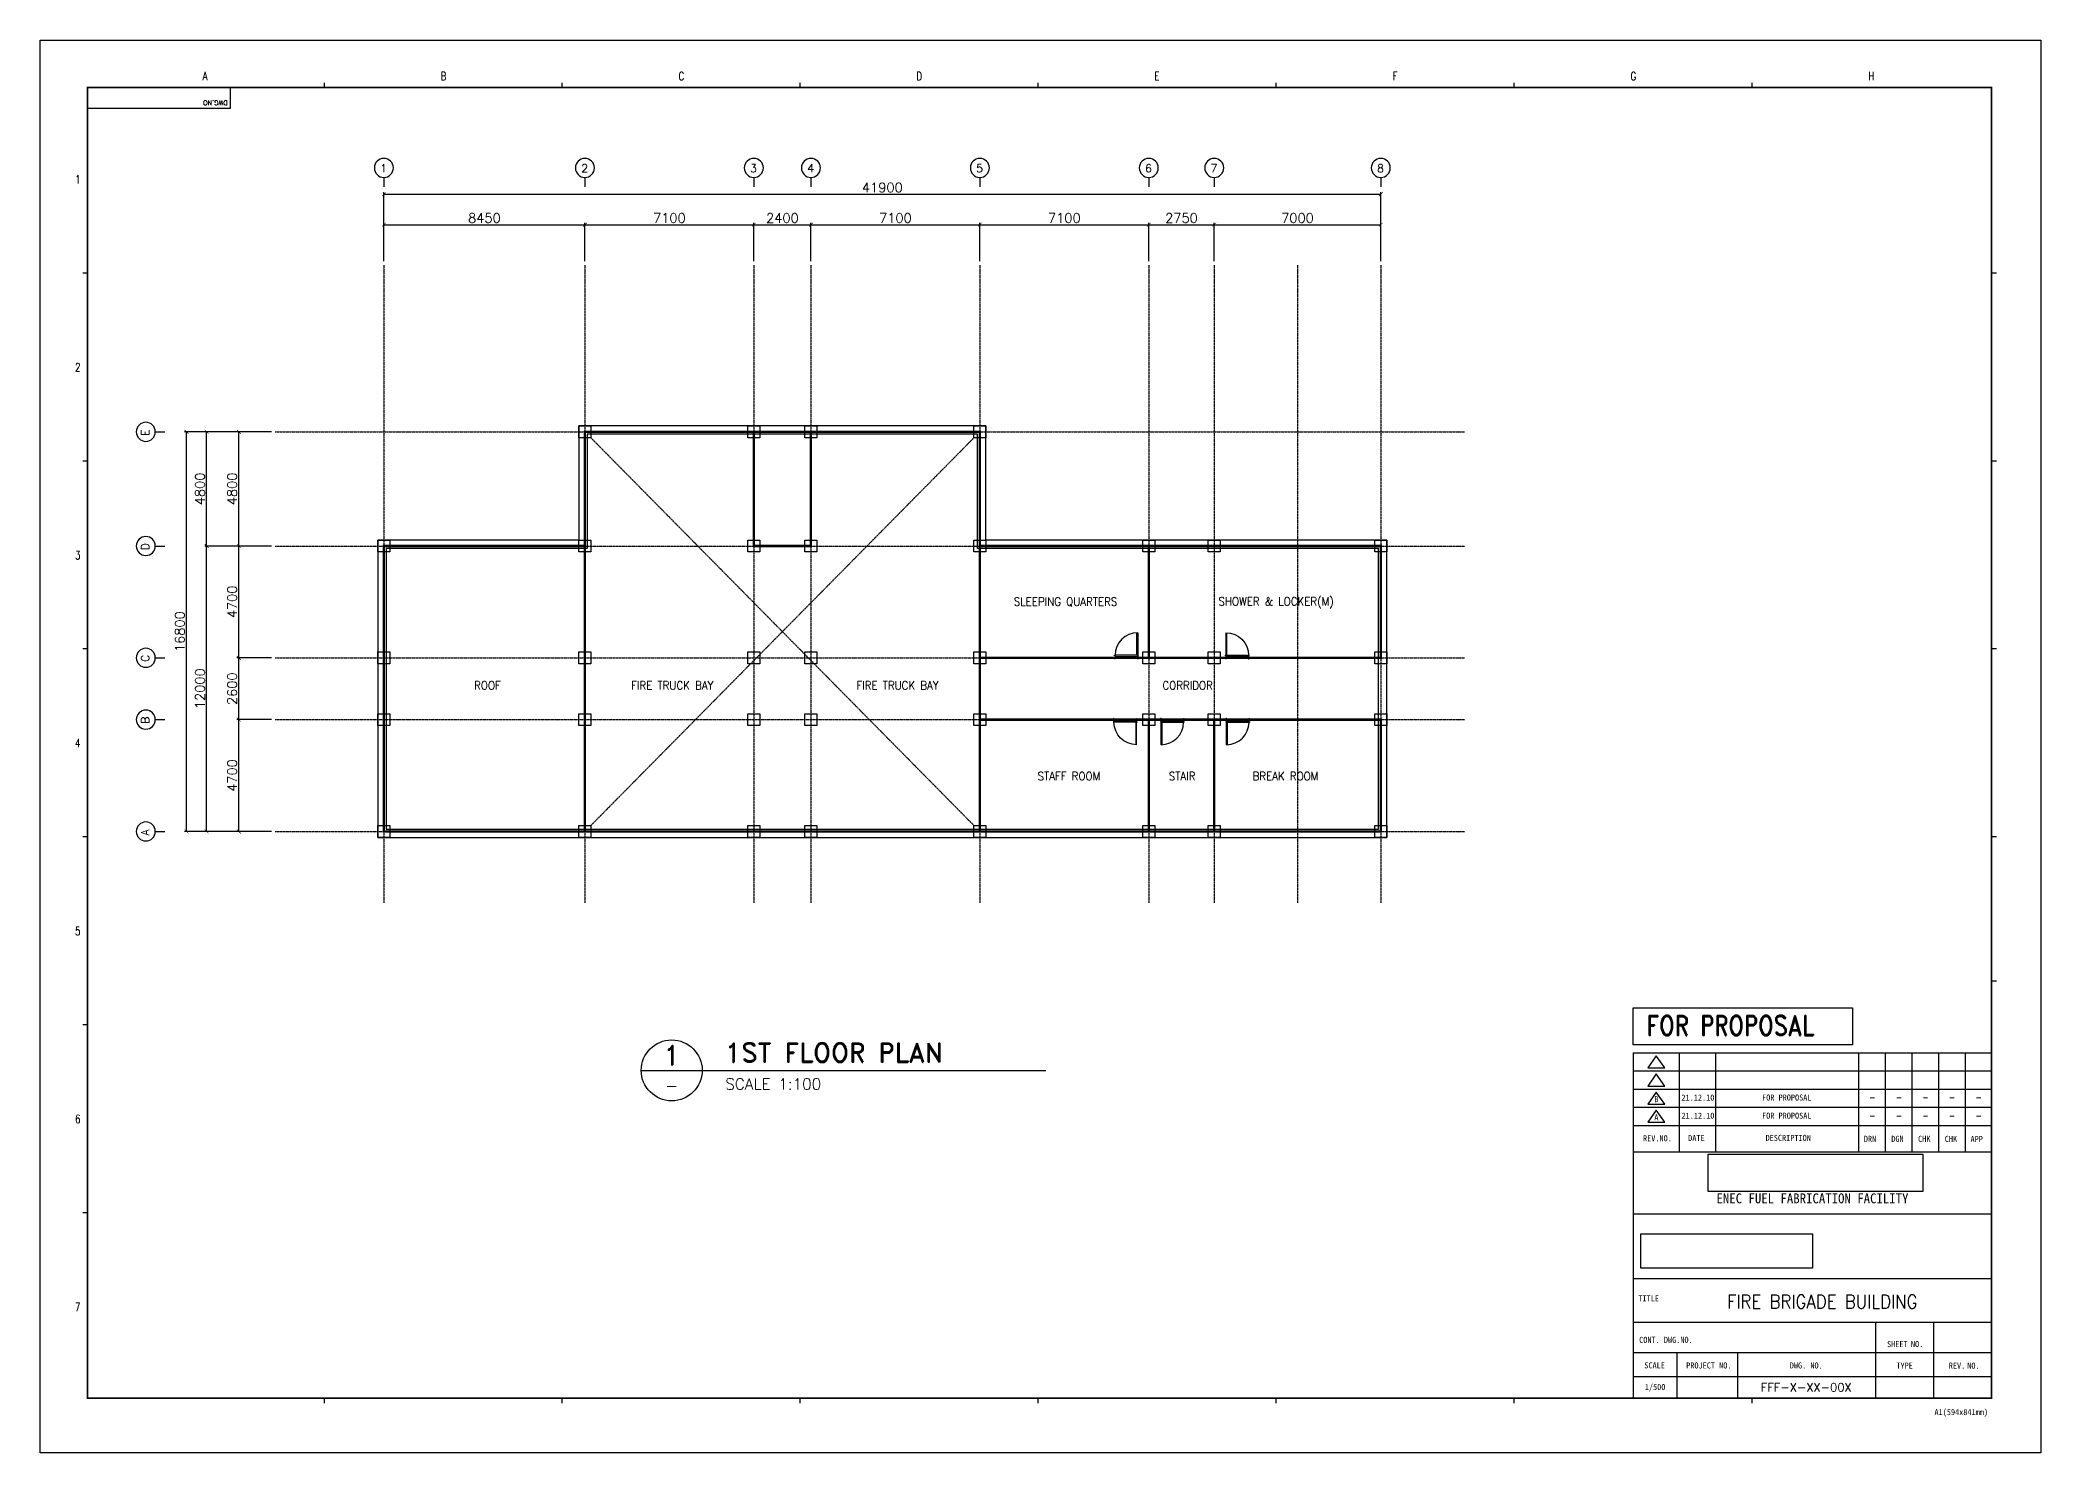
# Model space of a CAD drawing. Header units: millimetres. Extents: x -987 to 170303, y -109752 to 296645.
# Drawn here: x 86203 to 170303, y 237245 to 296645 of the extents above; entities that cross this region are included whole.
import ezdxf
from ezdxf.enums import TextEntityAlignment as Align

# ---------------------------------------------------------------- set-up
doc = ezdxf.new("R2010")
doc.units = ezdxf.units.MM
doc.header["$XCLIPFRAME"] = 2
doc.linetypes.add('AXES', pattern=[50.8, 31.75, -6.35, 6.35, -6.35])
doc.linetypes.add('CENTER', pattern=[2, 1.25, -0.25, 0.25, -0.25])
doc.layers.add('0 외형선', color=3, linetype='Continuous', lineweight=25)
doc.layers.add('TEXT', color=7, linetype='Continuous', lineweight=15)
for name, color, linetype in [('Center Line', 1, 'CENTER'), ('COL', 2, 'Continuous'), ('dim', 7, 'Continuous'), ('DOOR', 4, 'Continuous'), ('G', 3, 'Continuous'), ('SYM', 7, 'Continuous'), ('TEXT1', 7, 'Continuous'), ('TITLEBOX', 7, 'Continuous'), ('TXT', 2, 'Continuous')]:
    doc.layers.add(name, color=color, linetype=linetype)
doc.styles.add('RD20', font='ROMAND.SHX', dxfattribs={"width": 0.8, "height": 2})
doc.styles.add('RD6', font='ROMAND.shx', dxfattribs={"width": 0.83, "height": 6})
doc.styles.add('ROMAND', font='romand')
doc.styles.add('RomanS', font='romans.shx')
doc.styles.add('TBOX', font='romans.shx')
doc.styles.add('돋움체', font='')
doc.styles.get('돋움체').set_extended_font_data('DotumChe')
doc.dimstyles.new('HYUNDAI', dxfattribs={"dimscale": 120, "dimtxt": 3, "dimasz": 3, "dimexe": 1, "dimexo": 2, "dimgap": 1, "dimtad": 1, "dimdec": 0, "dimdsep": 46, "dimtxsty": 'RomanS', "dimcen": 0, "dimclrd": 256, "dimclre": 256, "dimclrt": 3, "dimadec": 0, "dimazin": 0, "dimtfac": 1, "dimtdec": 0, "dimtix": 1, "dimtmove": 2, "dimatfit": 3, "dimfxl": 1, "dimtvp": 1, "dimtolj": 1, "dimarcsym": 0})
picture_1 = doc.add_image_def('image1', size_in_pixel=(850, 283))
picture_2 = doc.add_image_def('image2.jpg', size_in_pixel=(500, 87))

# ---------------------------------------------------------------- blocks, each defined once
blk = doc.blocks.new('_ArchTick')
at = {"color": 0, "linetype": 'ByBlock', "const_width": 0.15}
blk.add_lwpolyline([(-0.5, -0.5), (0.5, 0.5)], dxfattribs=at)
blk = doc.blocks.new('*D35')
at = {"layer": 'Defpoints', "color": 0}
for p in [(92361, 280174), (96086, 280174), (96086, 263374)]:
    blk.add_point(p, dxfattribs=at)
at = {"layer": 'dim', "lineweight": -2}
for p, q in [((95926, 280174), (92281, 280174)), ((92361, 263374), (92361, 280174)), ((95926, 263374), (92281, 263374))]:
    blk.add_line(p, q, dxfattribs=at)
at = {"layer": 'dim', "lineweight": -2, "xscale": 160, "yscale": 160, "zscale": 160}
for p, rotation in [((92361, 280174), 90), ((92361, 263374), 270)]:
    blk.add_blockref('_ArchTick', p, dxfattribs=dict(at, rotation=rotation))
at = {"layer": 'dim', "color": 0, "insert": (92081, 271774), "char_height": 400, "attachment_point": 5, "rotation": 90, "style": 'RomanS', "bg_fill": 3, "box_fill_scale": 1.1, "bg_fill_color": 257, "bg_fill_transparency": 0}
blk.add_mtext('\\A1;16800', dxfattribs=at)
blk = doc.blocks.new('*D36')
at = {"layer": 'Defpoints', "color": 0}
for p in [(93206, 280174), (96086, 280174), (96086, 275374)]:
    blk.add_point(p, dxfattribs=at)
at = {"layer": 'dim', "lineweight": -2}
for p, q in [((95926, 280174), (93126, 280174)), ((93206, 275374), (93206, 280174)), ((95926, 275374), (93126, 275374))]:
    blk.add_line(p, q, dxfattribs=at)
at = {"layer": 'dim', "lineweight": -2, "xscale": 160, "yscale": 160, "zscale": 160}
for p, rotation in [((93206, 280174), 90), ((93206, 275374), 270)]:
    blk.add_blockref('_ArchTick', p, dxfattribs=dict(at, rotation=rotation))
at = {"layer": 'dim', "color": 0, "insert": (92926, 277774), "char_height": 400, "attachment_point": 5, "rotation": 90, "style": 'RomanS', "bg_fill": 3, "box_fill_scale": 1.1, "bg_fill_color": 257, "bg_fill_transparency": 0}
blk.add_mtext('\\A1;4800', dxfattribs=at)
blk = doc.blocks.new('*D37')
at = {"layer": 'Defpoints', "color": 0}
for p in [(109105, 288882), (100655, 287184), (109105, 287184)]:
    blk.add_point(p, dxfattribs=at)
at = {"layer": 'dim', "lineweight": -2}
for p, q in [((100655, 287344), (100655, 288962)), ((100655, 288882), (109105, 288882)), ((109105, 287344), (109105, 288962))]:
    blk.add_line(p, q, dxfattribs=at)
at = {"layer": 'dim', "lineweight": -2, "xscale": 160, "yscale": 160, "zscale": 160, "rotation": 180}
blk.add_blockref('_ArchTick', (100655, 288882), dxfattribs=at)
at = {"layer": 'dim', "lineweight": -2, "xscale": 160, "yscale": 160, "zscale": 160}
blk.add_blockref('_ArchTick', (109105, 288882), dxfattribs=at)
at = {"layer": 'dim', "color": 0, "insert": (104880, 289162), "char_height": 400, "attachment_point": 5, "style": 'RomanS', "bg_fill": 3, "box_fill_scale": 1.1, "bg_fill_color": 257, "bg_fill_transparency": 0}
blk.add_mtext('\\A1;8450', dxfattribs=at)
blk = doc.blocks.new('주열')
at = {"layer": 'SYM'}
blk.add_line((0, 600), (0, 0), dxfattribs=at)
blk.add_circle((0, 1200), 600, dxfattribs=at)
blk = doc.blocks.new('*D38')
at = {"layer": 'Defpoints', "color": 0}
for p in [(142555, 290162), (100655, 287184), (142555, 287184)]:
    blk.add_point(p, dxfattribs=at)
at = {"layer": 'dim', "lineweight": -2}
for p, q in [((100655, 287344), (100655, 290242)), ((100655, 290162), (142555, 290162)), ((142555, 287344), (142555, 290242))]:
    blk.add_line(p, q, dxfattribs=at)
at = {"layer": 'dim', "lineweight": -2, "xscale": 160, "yscale": 160, "zscale": 160, "rotation": 180}
blk.add_blockref('_ArchTick', (100655, 290162), dxfattribs=at)
at = {"layer": 'dim', "lineweight": -2, "xscale": 160, "yscale": 160, "zscale": 160}
blk.add_blockref('_ArchTick', (142555, 290162), dxfattribs=at)
at = {"layer": 'dim', "color": 0, "insert": (121605, 290442), "char_height": 400, "attachment_point": 5, "style": 'RomanS', "bg_fill": 3, "box_fill_scale": 1.1, "bg_fill_color": 257, "bg_fill_transparency": 0}
blk.add_mtext('\\A1;41900', dxfattribs=at)
blk = doc.blocks.new('*D39')
at = {"layer": 'Defpoints', "color": 0}
for p in [(116205, 288882), (109105, 287184), (116205, 287184)]:
    blk.add_point(p, dxfattribs=at)
at = {"layer": 'dim', "lineweight": -2}
for p, q in [((109105, 287344), (109105, 288962)), ((109105, 288882), (116205, 288882)), ((116205, 287344), (116205, 288962))]:
    blk.add_line(p, q, dxfattribs=at)
at = {"layer": 'dim', "lineweight": -2, "xscale": 160, "yscale": 160, "zscale": 160, "rotation": 180}
blk.add_blockref('_ArchTick', (109105, 288882), dxfattribs=at)
at = {"layer": 'dim', "lineweight": -2, "xscale": 160, "yscale": 160, "zscale": 160}
blk.add_blockref('_ArchTick', (116205, 288882), dxfattribs=at)
at = {"layer": 'dim', "color": 0, "insert": (112655, 289162), "char_height": 400, "attachment_point": 5, "style": 'RomanS', "bg_fill": 3, "box_fill_scale": 1.1, "bg_fill_color": 257, "bg_fill_transparency": 0}
blk.add_mtext('\\A1;7100', dxfattribs=at)
blk = doc.blocks.new('*D40')
at = {"layer": 'Defpoints', "color": 0}
for p in [(118605, 288882), (116205, 287184), (118605, 287184)]:
    blk.add_point(p, dxfattribs=at)
at = {"layer": 'dim', "lineweight": -2}
for p, q in [((116205, 287344), (116205, 288962)), ((116205, 288882), (118605, 288882)), ((118605, 287344), (118605, 288962))]:
    blk.add_line(p, q, dxfattribs=at)
at = {"layer": 'dim', "lineweight": -2, "xscale": 160, "yscale": 160, "zscale": 160, "rotation": 180}
blk.add_blockref('_ArchTick', (116205, 288882), dxfattribs=at)
at = {"layer": 'dim', "lineweight": -2, "xscale": 160, "yscale": 160, "zscale": 160}
blk.add_blockref('_ArchTick', (118605, 288882), dxfattribs=at)
at = {"layer": 'dim', "color": 0, "insert": (117405, 289162), "char_height": 400, "attachment_point": 5, "style": 'RomanS', "bg_fill": 3, "box_fill_scale": 1.1, "bg_fill_color": 257, "bg_fill_transparency": 0}
blk.add_mtext('\\A1;2400', dxfattribs=at)
blk = doc.blocks.new('*D41')
at = {"layer": 'Defpoints', "color": 0}
for p in [(125705, 288882), (118605, 287184), (125705, 287184)]:
    blk.add_point(p, dxfattribs=at)
at = {"layer": 'dim', "lineweight": -2}
for p, q in [((118605, 287344), (118605, 288962)), ((118605, 288882), (125705, 288882)), ((125705, 287344), (125705, 288962))]:
    blk.add_line(p, q, dxfattribs=at)
at = {"layer": 'dim', "lineweight": -2, "xscale": 160, "yscale": 160, "zscale": 160, "rotation": 180}
blk.add_blockref('_ArchTick', (118605, 288882), dxfattribs=at)
at = {"layer": 'dim', "lineweight": -2, "xscale": 160, "yscale": 160, "zscale": 160}
blk.add_blockref('_ArchTick', (125705, 288882), dxfattribs=at)
at = {"layer": 'dim', "color": 0, "insert": (122155, 289162), "char_height": 400, "attachment_point": 5, "style": 'RomanS', "bg_fill": 3, "box_fill_scale": 1.1, "bg_fill_color": 257, "bg_fill_transparency": 0}
blk.add_mtext('\\A1;7100', dxfattribs=at)
blk = doc.blocks.new('*D42')
at = {"layer": 'Defpoints', "color": 0}
for p in [(132805, 288882), (125705, 287184), (132805, 287184)]:
    blk.add_point(p, dxfattribs=at)
at = {"layer": 'dim', "lineweight": -2}
for p, q in [((125705, 287344), (125705, 288962)), ((125705, 288882), (132805, 288882)), ((132805, 287344), (132805, 288962))]:
    blk.add_line(p, q, dxfattribs=at)
at = {"layer": 'dim', "lineweight": -2, "xscale": 160, "yscale": 160, "zscale": 160, "rotation": 180}
blk.add_blockref('_ArchTick', (125705, 288882), dxfattribs=at)
at = {"layer": 'dim', "lineweight": -2, "xscale": 160, "yscale": 160, "zscale": 160}
blk.add_blockref('_ArchTick', (132805, 288882), dxfattribs=at)
at = {"layer": 'dim', "color": 0, "insert": (129255, 289162), "char_height": 400, "attachment_point": 5, "style": 'RomanS', "bg_fill": 3, "box_fill_scale": 1.1, "bg_fill_color": 257, "bg_fill_transparency": 0}
blk.add_mtext('\\A1;7100', dxfattribs=at)
blk = doc.blocks.new('*D43')
at = {"layer": 'Defpoints', "color": 0}
for p in [(135555, 288882), (132805, 287184), (135555, 287184)]:
    blk.add_point(p, dxfattribs=at)
at = {"layer": 'dim', "lineweight": -2}
for p, q in [((132805, 287344), (132805, 288962)), ((132805, 288882), (135555, 288882)), ((135555, 287344), (135555, 288962))]:
    blk.add_line(p, q, dxfattribs=at)
at = {"layer": 'dim', "lineweight": -2, "xscale": 160, "yscale": 160, "zscale": 160, "rotation": 180}
blk.add_blockref('_ArchTick', (132805, 288882), dxfattribs=at)
at = {"layer": 'dim', "lineweight": -2, "xscale": 160, "yscale": 160, "zscale": 160}
blk.add_blockref('_ArchTick', (135555, 288882), dxfattribs=at)
at = {"layer": 'dim', "color": 0, "insert": (134180, 289162), "char_height": 400, "attachment_point": 5, "style": 'RomanS', "bg_fill": 3, "box_fill_scale": 1.1, "bg_fill_color": 257, "bg_fill_transparency": 0}
blk.add_mtext('\\A1;2750', dxfattribs=at)
blk = doc.blocks.new('*D44')
at = {"layer": 'Defpoints', "color": 0}
for p in [(142555, 288882), (135555, 287184), (142555, 287184)]:
    blk.add_point(p, dxfattribs=at)
at = {"layer": 'dim', "lineweight": -2}
for p, q in [((135555, 287344), (135555, 288962)), ((135555, 288882), (142555, 288882)), ((142555, 287344), (142555, 288962))]:
    blk.add_line(p, q, dxfattribs=at)
at = {"layer": 'dim', "lineweight": -2, "xscale": 160, "yscale": 160, "zscale": 160, "rotation": 180}
blk.add_blockref('_ArchTick', (135555, 288882), dxfattribs=at)
at = {"layer": 'dim', "lineweight": -2, "xscale": 160, "yscale": 160, "zscale": 160}
blk.add_blockref('_ArchTick', (142555, 288882), dxfattribs=at)
at = {"layer": 'dim', "color": 0, "insert": (139055, 289162), "char_height": 400, "attachment_point": 5, "style": 'RomanS', "bg_fill": 3, "box_fill_scale": 1.1, "bg_fill_color": 257, "bg_fill_transparency": 0}
blk.add_mtext('\\A1;7000', dxfattribs=at)
blk = doc.blocks.new('*D45')
at = {"layer": 'Defpoints', "color": 0}
for p in [(93206, 275374), (96086, 275374), (96086, 263374)]:
    blk.add_point(p, dxfattribs=at)
at = {"layer": 'dim', "lineweight": -2}
for p, q in [((95926, 275374), (93126, 275374)), ((93206, 263374), (93206, 275374)), ((95926, 263374), (93126, 263374))]:
    blk.add_line(p, q, dxfattribs=at)
at = {"layer": 'dim', "lineweight": -2, "xscale": 160, "yscale": 160, "zscale": 160}
for p, rotation in [((93206, 275374), 90), ((93206, 263374), 270)]:
    blk.add_blockref('_ArchTick', p, dxfattribs=dict(at, rotation=rotation))
at = {"layer": 'dim', "color": 0, "insert": (92926, 269374), "char_height": 400, "attachment_point": 5, "rotation": 90, "style": 'RomanS', "bg_fill": 3, "box_fill_scale": 1.1, "bg_fill_color": 257, "bg_fill_transparency": 0}
blk.add_mtext('\\A1;12000', dxfattribs=at)
blk = doc.blocks.new('*D46')
at = {"layer": 'Defpoints', "color": 0}
for p in [(94558, 280174), (96086, 280174), (96086, 275374)]:
    blk.add_point(p, dxfattribs=at)
at = {"layer": 'dim', "lineweight": -2}
for p, q in [((95926, 280174), (94478, 280174)), ((94558, 275374), (94558, 280174)), ((95926, 275374), (94478, 275374))]:
    blk.add_line(p, q, dxfattribs=at)
at = {"layer": 'dim', "lineweight": -2, "xscale": 160, "yscale": 160, "zscale": 160}
for p, rotation in [((94558, 280174), 90), ((94558, 275374), 270)]:
    blk.add_blockref('_ArchTick', p, dxfattribs=dict(at, rotation=rotation))
at = {"layer": 'dim', "color": 0, "insert": (94278, 277774), "char_height": 400, "attachment_point": 5, "rotation": 90, "style": 'RomanS', "bg_fill": 3, "box_fill_scale": 1.1, "bg_fill_color": 257, "bg_fill_transparency": 0}
blk.add_mtext('\\A1;4800', dxfattribs=at)
blk = doc.blocks.new('*D47')
at = {"layer": 'Defpoints', "color": 0}
for p in [(94558, 275374), (96086, 275374), (96086, 270674)]:
    blk.add_point(p, dxfattribs=at)
at = {"layer": 'dim', "lineweight": -2}
for p, q in [((95926, 275374), (94478, 275374)), ((94558, 270674), (94558, 275374)), ((95926, 270674), (94478, 270674))]:
    blk.add_line(p, q, dxfattribs=at)
at = {"layer": 'dim', "lineweight": -2, "xscale": 160, "yscale": 160, "zscale": 160}
for p, rotation in [((94558, 275374), 90), ((94558, 270674), 270)]:
    blk.add_blockref('_ArchTick', p, dxfattribs=dict(at, rotation=rotation))
at = {"layer": 'dim', "color": 0, "insert": (94278, 273024), "char_height": 400, "attachment_point": 5, "rotation": 90, "style": 'RomanS', "bg_fill": 3, "box_fill_scale": 1.1, "bg_fill_color": 257, "bg_fill_transparency": 0}
blk.add_mtext('\\A1;4700', dxfattribs=at)
blk = doc.blocks.new('*D48')
at = {"layer": 'Defpoints', "color": 0}
for p in [(94558, 270674), (96086, 270674), (96086, 268074)]:
    blk.add_point(p, dxfattribs=at)
at = {"layer": 'dim', "lineweight": -2}
for p, q in [((95926, 270674), (94478, 270674)), ((94558, 268074), (94558, 270674)), ((95926, 268074), (94478, 268074))]:
    blk.add_line(p, q, dxfattribs=at)
at = {"layer": 'dim', "lineweight": -2, "xscale": 160, "yscale": 160, "zscale": 160}
for p, rotation in [((94558, 270674), 90), ((94558, 268074), 270)]:
    blk.add_blockref('_ArchTick', p, dxfattribs=dict(at, rotation=rotation))
at = {"layer": 'dim', "color": 0, "insert": (94278, 269374), "char_height": 400, "attachment_point": 5, "rotation": 90, "style": 'RomanS', "bg_fill": 3, "box_fill_scale": 1.1, "bg_fill_color": 257, "bg_fill_transparency": 0}
blk.add_mtext('\\A1;2600', dxfattribs=at)
blk = doc.blocks.new('*D49')
at = {"layer": 'Defpoints', "color": 0}
for p in [(94558, 268074), (96086, 268074), (96086, 263374)]:
    blk.add_point(p, dxfattribs=at)
at = {"layer": 'dim', "lineweight": -2}
for p, q in [((95926, 268074), (94478, 268074)), ((94558, 263374), (94558, 268074)), ((95926, 263374), (94478, 263374))]:
    blk.add_line(p, q, dxfattribs=at)
at = {"layer": 'dim', "lineweight": -2, "xscale": 160, "yscale": 160, "zscale": 160}
for p, rotation in [((94558, 268074), 90), ((94558, 263374), 270)]:
    blk.add_blockref('_ArchTick', p, dxfattribs=dict(at, rotation=rotation))
at = {"layer": 'dim', "color": 0, "insert": (94278, 265724), "char_height": 400, "attachment_point": 5, "rotation": 90, "style": 'RomanS', "bg_fill": 3, "box_fill_scale": 1.1, "bg_fill_color": 257, "bg_fill_transparency": 0}
blk.add_mtext('\\A1;4700', dxfattribs=at)
blk = doc.blocks.new('SD1')
at = {"color": 8}
for p, q in [((-55, 200), (-975, 200)), ((-955, 155), (-45, 155))]:
    blk.add_line(p, q, dxfattribs=at)
for points in [[(-25, 1150), (-25, 200), (-55, 200), (-55, 1150)], [(-1000, 180), (-1000, 200), (-975, 200), (-975, 155), (-955, 155), (-955, 95), (-975, 50), (-1000, 50), (-1000, 70)], [(0, 180), (0, 200), (-25, 200), (-25, 155), (-45, 155), (-45, 95), (-25, 50), (0, 50), (0, 70)]]:
    blk.add_lwpolyline(points)
blk.add_arc((-25, 200), 950, 90, 180)

msp = doc.modelspace()

# ---------------------------------------------------------------- linework, layer by layer
msp.add_line((168228.6, 240454.6), (168228.6, 239538.7))
msp.add_lwpolyline([(111472.5, 253329.4), (128472.5, 253329.4)])
msp.add_circle((112752.5, 253329.4), 1280)
at = {"layer": '0 외형선', "linetype": 'Continuous'}
for points in [[(100404.6, 263123.9), (142804.6, 263123.9), (142804.6, 275623.9), (125954.6, 275623.9), (125954.6, 280423.9), (108854.6, 280423.9), (108854.6, 275623.9), (100404.6, 275623.9)], [(100754.6, 263473.9), (142454.6, 263473.9), (142454.6, 275273.9), (125604.6, 275273.9), (125604.6, 280073.9), (109204.6, 280073.9), (109204.6, 275273.9), (100754.6, 275273.9)]]:
    msp.add_lwpolyline(points, close=True, dxfattribs=at)
at = {"layer": '0 외형선', "linetype": 'Continuous', "const_width": 100}
for points in [[(109099.5, 280173.9), (125704.6, 280173.9), (125704.6, 263373.9), (109099.5, 263373.9)], [(116204.6, 280173.9), (118604.6, 280173.9), (118604.6, 275373.9), (116204.6, 275373.9)], [(100654.6, 275373.9), (109104.6, 275373.9), (109104.6, 263373.9), (100654.6, 263373.9)], [(125704.6, 275373.9), (132804.6, 275373.9), (132804.6, 270673.9), (125704.6, 270673.9)], [(132804.6, 275373.9), (142554.6, 275373.9), (142554.6, 270673.9), (132804.6, 270673.9)], [(125704.6, 268073.9), (132802.2, 268073.9), (132802.2, 263373.9), (125704.6, 263373.9)], [(132804.6, 268073.9), (135552.2, 268073.9), (135552.2, 263373.9), (132804.6, 263373.9)], [(135554.6, 268073.9), (142554.6, 268073.9), (142554.6, 263373.9), (135552.2, 263373.9)]]:
    msp.add_lwpolyline(points, close=True, dxfattribs=at)
at = {"layer": 'Center Line', "linetype": 'AXES'}
for p, q in [((100654.6, 287183.6), (100654.6, 260373.9)), ((125454.6, 279923.9), (109354.6, 263623.9)), ((109354.6, 279923.9), (125454.6, 263623.9))]:
    msp.add_line(p, q, dxfattribs=at)
at = {"layer": 'COL'}
for points in [[(108854.6, 279923.9), (108854.6, 280423.9), (109354.6, 280423.9), (109354.6, 279923.9)], [(115954.6, 279923.9), (115954.6, 280423.9), (116454.6, 280423.9), (116454.6, 279923.9)], [(118354.6, 279923.9), (118354.6, 280423.9), (118854.6, 280423.9), (118854.6, 279923.9)], [(125454.6, 279923.9), (125454.6, 280423.9), (125954.6, 280423.9), (125954.6, 279923.9)], [(100404.6, 275123.9), (100404.6, 275623.9), (100904.6, 275623.9), (100904.6, 275123.9)], [(108854.6, 275123.9), (108854.6, 275623.9), (109354.6, 275623.9), (109354.6, 275123.9)], [(115954.6, 275123.9), (115954.6, 275623.9), (116454.6, 275623.9), (116454.6, 275123.9)], [(118354.6, 275123.9), (118354.6, 275623.9), (118854.6, 275623.9), (118854.6, 275123.9)], [(125454.6, 275123.9), (125454.6, 275623.9), (125954.6, 275623.9), (125954.6, 275123.9)], [(132554.6, 275123.9), (132554.6, 275623.9), (133054.6, 275623.9), (133054.6, 275123.9)], [(135304.6, 275123.9), (135304.6, 275623.9), (135804.6, 275623.9), (135804.6, 275123.9)], [(142304.6, 275123.9), (142304.6, 275623.9), (142804.6, 275623.9), (142804.6, 275123.9)], [(100404.6, 270423.9), (100404.6, 270923.9), (100904.6, 270923.9), (100904.6, 270423.9)], [(108854.6, 270423.9), (108854.6, 270923.9), (109354.6, 270923.9), (109354.6, 270423.9)], [(115954.6, 270423.9), (115954.6, 270923.9), (116454.6, 270923.9), (116454.6, 270423.9)], [(118354.6, 270423.9), (118354.6, 270923.9), (118854.6, 270923.9), (118854.6, 270423.9)], [(125454.6, 270423.9), (125454.6, 270923.9), (125954.6, 270923.9), (125954.6, 270423.9)], [(132554.6, 270423.9), (132554.6, 270923.9), (133054.6, 270923.9), (133054.6, 270423.9)], [(135304.6, 270423.9), (135304.6, 270923.9), (135804.6, 270923.9), (135804.6, 270423.9)], [(142304.6, 270423.9), (142304.6, 270923.9), (142804.6, 270923.9), (142804.6, 270423.9)], [(100404.6, 267823.9), (100404.6, 268323.9), (100904.6, 268323.9), (100904.6, 267823.9)], [(108854.6, 267823.9), (108854.6, 268323.9), (109354.6, 268323.9), (109354.6, 267823.9)], [(115954.6, 267823.9), (115954.6, 268323.9), (116454.6, 268323.9), (116454.6, 267823.9)], [(118354.6, 267823.9), (118354.6, 268323.9), (118854.6, 268323.9), (118854.6, 267823.9)], [(125454.6, 267823.9), (125454.6, 268323.9), (125954.6, 268323.9), (125954.6, 267823.9)], [(132554.6, 267823.9), (132554.6, 268323.9), (133054.6, 268323.9), (133054.6, 267823.9)], [(135304.6, 267823.9), (135304.6, 268323.9), (135804.6, 268323.9), (135804.6, 267823.9)], [(142304.6, 267823.9), (142304.6, 268323.9), (142804.6, 268323.9), (142804.6, 267823.9)], [(100404.6, 263123.9), (100404.6, 263623.9), (100904.6, 263623.9), (100904.6, 263123.9)], [(108854.6, 263123.9), (108854.6, 263623.9), (109354.6, 263623.9), (109354.6, 263123.9)], [(115954.6, 263123.9), (115954.6, 263623.9), (116454.6, 263623.9), (116454.6, 263123.9)], [(118354.6, 263123.9), (118354.6, 263623.9), (118854.6, 263623.9), (118854.6, 263123.9)], [(125454.6, 263123.9), (125454.6, 263623.9), (125954.6, 263623.9), (125954.6, 263123.9)], [(132554.6, 263123.9), (132554.6, 263623.9), (133054.6, 263623.9), (133054.6, 263123.9)], [(135304.6, 263123.9), (135304.6, 263623.9), (135804.6, 263623.9), (135804.6, 263123.9)], [(142304.6, 263123.9), (142304.6, 263623.9), (142804.6, 263623.9), (142804.6, 263123.9)]]:
    msp.add_lwpolyline(points, close=True, dxfattribs=at)
at = {"layer": 'TITLEBOX', "color": 4, "linetype": 'Continuous'}
for p, q in [((98152.6, 294645.3), (98152.6, 294845.3)), ((98152.6, 294645.3), (98152.6, 294845.3)), ((108152.6, 294645.3), (108152.6, 294845.3)), ((108152.6, 294645.3), (108152.6, 294845.3)), ((118152.6, 294645.3), (118152.6, 294845.3)), ((118152.6, 294645.3), (118152.6, 294845.3)), ((128152.6, 294645.3), (128152.6, 294845.3)), ((128152.6, 294645.3), (128152.6, 294845.3)), ((138152.6, 294645.3), (138152.6, 294845.3)), ((138152.6, 294645.3), (138152.6, 294845.3)), ((148166.3, 294645.3), (148166.3, 294845.3)), ((148166.3, 294645.3), (148166.3, 294845.3)), ((158166.3, 294645.3), (158166.3, 294845.3)), ((158166.3, 294645.3), (158166.3, 294845.3)), ((88202.6, 286845.3), (88002.6, 286845.3)), ((168428.6, 286845.3), (168228.6, 286845.3)), ((88202.6, 278945.3), (88002.6, 278945.3)), ((168428.6, 278945.3), (168228.6, 278945.3)), ((88202.6, 271045.3), (88002.6, 271045.3)), ((168428.6, 271045.3), (168228.6, 271045.3)), ((88202.6, 263145.3), (88002.6, 263145.3)), ((168428.6, 263145.3), (168228.6, 263145.3)), ((168428.6, 257082.6), (168228.6, 257082.6)), ((88202.6, 255245.3), (88002.6, 255245.3)), ((88202.6, 247345.3), (88002.6, 247345.3)), ((98152.6, 239345.2), (98152.6, 239545.2)), ((98152.6, 239345.2), (98152.6, 239545.2)), ((108152.6, 239345.2), (108152.6, 239545.2)), ((108152.6, 239345.2), (108152.6, 239545.2)), ((118152.6, 239345.2), (118152.6, 239545.2)), ((118152.6, 239345.2), (118152.6, 239545.2)), ((128152.6, 239345.2), (128152.6, 239545.2)), ((128152.6, 239345.2), (128152.6, 239545.2)), ((138152.6, 239345.2), (138152.6, 239545.2)), ((138152.6, 239345.2), (138152.6, 239545.2)), ((148166.3, 239345.2), (148166.3, 239545.2)), ((148166.3, 239345.2), (148166.3, 239545.2)), ((158166.3, 239345.2), (158166.3, 239545.2))]:
    msp.add_line(p, q, dxfattribs=at)
at = {"layer": 'TITLEBOX', "color": 30, "linetype": 'Continuous'}
for p, q in [((153168.4, 255960.6), (162379.7, 255960.6)), ((153168.4, 254397.8), (153168.4, 255960.6)), ((162379.7, 255960.6), (162379.7, 254397.8)), ((162379.7, 254397.8), (153168.4, 254397.8)), ((158166.3, 239345.2), (158166.3, 239545.2))]:
    msp.add_line(p, q, dxfattribs=at)
at = {"layer": 'TITLEBOX'}
for p, q in [((153168.4, 254072), (168228.6, 254072)), ((153168.4, 254072), (153168.4, 239538.7)), ((153168.4, 254072), (168228.6, 254072)), ((153168.4, 254072), (153168.4, 239538.7)), ((155101.8, 254072), (155101.8, 249899.9)), ((155101.8, 254072), (155101.8, 249899.9)), ((156628.2, 254072), (156628.2, 249899.9)), ((156628.2, 254072), (156628.2, 249899.9)), ((162636.3, 254068.3), (162636.3, 249899.9)), ((162636.3, 254068.3), (162636.3, 249899.9)), ((163754.8, 254068.3), (163754.8, 249899.9)), ((163754.8, 254068.3), (163754.8, 249899.9)), ((164873.3, 254068.3), (164873.3, 249899.9)), ((164873.3, 254068.3), (164873.3, 249899.9)), ((165991.7, 254068.3), (165991.7, 249899.9)), ((165991.7, 254068.3), (165991.7, 249899.9)), ((167110.2, 254068.3), (167110.2, 249899.9)), ((167110.2, 254068.3), (167110.2, 249899.9)), ((153168.4, 253308.8), (168228.6, 253308.8)), ((153168.4, 253308.8), (168228.6, 253308.8)), ((154135.1, 253944.8), (153778.9, 253436)), ((154135.1, 253944.8), (153778.9, 253436)), ((153778.9, 253436), (154491.3, 253436)), ((153778.9, 253436), (154491.3, 253436)), ((154135.1, 253181.6), (153778.9, 252672.9)), ((154135.1, 253181.6), (153778.9, 252672.9)), ((154491.3, 253436), (154135.1, 253944.8)), ((154491.3, 253436), (154135.1, 253944.8)), ((154491.3, 252672.9), (154135.1, 253181.6)), ((154491.3, 252672.9), (154135.1, 253181.6)), ((153168.4, 252545.7), (168228.6, 252545.7)), ((153168.4, 252545.7), (168228.6, 252545.7)), ((153778.9, 252672.9), (154491.3, 252672.9)), ((153778.9, 252672.9), (154491.3, 252672.9)), ((154135.1, 252418.5), (153778.9, 251909.7)), ((154135.1, 252418.5), (153778.9, 251909.7)), ((154491.3, 251909.7), (154135.1, 252418.5)), ((154491.3, 251909.7), (154135.1, 252418.5)), ((153168.4, 251782.5), (168228.6, 251782.5)), ((153168.4, 251782.5), (168228.6, 251782.5)), ((153778.9, 251909.7), (154491.3, 251909.7)), ((153778.9, 251909.7), (154491.3, 251909.7)), ((154135.1, 251655.3), (153778.9, 251146.5)), ((154135.1, 251655.3), (153778.9, 251146.5)), ((154491.3, 251146.5), (154135.1, 251655.3)), ((154491.3, 251146.5), (154135.1, 251655.3)), ((153168.4, 251019.3), (168228.6, 251019.3)), ((153168.4, 251019.3), (168228.6, 251019.3)), ((153778.9, 251146.5), (154491.3, 251146.5)), ((153778.9, 251146.5), (154491.3, 251146.5)), ((153168.4, 249899.9), (168228.6, 249899.9)), ((153168.4, 249899.9), (168228.6, 249899.9)), ((153168.4, 247300.8), (168228.6, 247300.8)), ((153168.4, 247300.8), (168228.6, 247300.8)), ((153168.4, 244575.8), (168228.6, 244575.8)), ((153168.4, 244575.8), (168228.6, 244575.8)), ((153168.4, 242744.1), (168228.6, 242744.1)), ((153168.4, 242744.1), (168228.6, 242744.1)), ((163344.2, 242744.1), (163344.2, 239538.7)), ((163344.2, 242744.1), (163344.2, 239538.7)), ((165786.4, 242744.1), (165786.4, 239538.7)), ((165786.4, 242744.1), (165786.4, 239538.7)), ((153168.4, 241472.1), (168228.6, 241472.1)), ((153168.4, 241472.1), (168228.6, 241472.1)), ((155000, 241472.1), (155000, 239538.7)), ((155000, 241472.1), (155000, 239538.7)), ((157544, 241472.1), (157544, 239538.7)), ((157544, 241472.1), (157544, 239538.7)), ((153168.4, 240454.6), (168228.6, 240454.6)), ((153168.4, 240454.6), (168228.6, 240454.6))]:
    msp.add_line(p, q, dxfattribs=at)
at = {"layer": 'TITLEBOX', "color": 30}
msp.add_line((168228.6, 239538.7), (168228.6, 239553.9), dxfattribs=at)
at = {"layer": 'TITLEBOX', "color": 7}
msp.add_lwpolyline([(86202.6, 296645.3), (170302.6, 296645.3), (170302.6, 237245.3), (86202.6, 237245.3)], close=True, dxfattribs=at)
at = {"layer": 'TITLEBOX', "color": 4, "const_width": 70}
msp.add_lwpolyline([(88202.6, 294645.3), (168228.6, 294645.3), (168228.6, 239553.9), (88202.6, 239553.9)], close=True, dxfattribs=at)
at = {"layer": 'TITLEBOX'}
msp.add_lwpolyline([(88202.6, 293779.4), (94202.6, 293779.4), (94202.6, 294645.3)], dxfattribs=at)

# ---------------------------------------------------------------- block references
at = {"layer": 'DOOR'}
msp.add_blockref('SD1', (132362.5, 270578.9), dxfattribs=at)
at = {"layer": 'DOOR', "xscale": -1}
msp.add_blockref('SD1', (136022.9, 270578.9), dxfattribs=at)
at = {"layer": 'DOOR', "xscale": -1, "rotation": 180}
msp.add_blockref('SD1', (132316.5, 268168.9), dxfattribs=at)
at = {"layer": 'DOOR', "rotation": 180}
for p in [(133292.7, 268168.9), (136045.1, 268168.9)]:
    msp.add_blockref('SD1', p, dxfattribs=at)
at = {"layer": 'SYM', "xscale": -0.6666666666666666, "yscale": 0.6666666666666666, "zscale": 0.6666666666666666, "rotation": 359.9999999999999}
msp.add_blockref('주열', (100654.6, 290468.3), dxfattribs=at)

# ---------------------------------------------------------------- texts
at = {"layer": 'G', "color": 3, "style": 'RomanS', "width": 0.9}
for s, p in [('SLEEPING QUARTERS', (129305.1, 273019.3)), ('SHOWER & LOCKER(M)', (138157.2, 273019.3)), ('ROOF', (105007.6, 269513.6)), ('FIRE TRUCK BAY', (112775.2, 269513.6)), ('FIRE TRUCK BAY', (122243.3, 269513.6)), ('CORRIDOR', (134436.5, 269513.6)), ('STAFF ROOM', (129449.7, 265699.4)), ('STAIR', (134206.5, 265699.4)), ('BREAK ROOM', (138549.5, 265699.4))]:
    msp.add_text(s, height=350, dxfattribs=at).set_placement(p, align=Align.MIDDLE)
at = {"layer": 'SYM', "style": 'ROMAND'}
msp.add_text('1', height=336.4, dxfattribs=at).set_placement((100499, 291084.1))
for s, p in [('E', (90792.4, 279998.1)), ('D', (90792.4, 275198.1)), ('C', (90792.4, 270498.1)), ('B', (90792.4, 267898.1)), ('A', (90792.4, 263198.1))]:
    msp.add_text(s, height=336.4, rotation=90, dxfattribs=at).set_placement(p)
at = {"layer": 'TEXT', "color": 7, "style": '돋움체'}
for s, height, p in [('21.12.10', 254.4, (155883.7, 252188.3)), ('FOR PROPOSAL', 254.396, (159618.1, 252188.3)), ('A', 254.4, (154138.5, 251355.7)), ('B', 254.4, (154138.5, 252118.9)), ('21.12.10', 254.4, (155883.7, 251425.1)), ('FOR PROPOSAL', 254.396, (159618.1, 251425.1))]:
    msp.add_text(s, height=height, dxfattribs=at).set_placement(p, align=Align.MIDDLE_CENTER)
msp.add_text('1/500', height=254.4, dxfattribs=at).set_placement((154084.2, 239996.6), align=Align.MIDDLE)
at = {"layer": 'TEXT1', "color": 3, "style": 'ROMAND'}
msp.add_text('1', height=800, dxfattribs=at).set_placement((112752.5, 253969.4), align=Align.MIDDLE_CENTER)
for s, height, p in [('1ST FLOOR PLAN', 800, (114992.5, 253679.3)), ('SCALE 1:100', 468, (115003.9, 252523.6))]:
    msp.add_text(s, height=height, dxfattribs=at).set_placement(p)
at = {"layer": 'TEXT1', "style": 'RomanS'}
msp.add_text('-', height=480, dxfattribs=at).set_placement((112752.5, 252689.4), align=Align.MIDDLE_CENTER)
at = {"layer": 'TITLEBOX', "color": 4, "linetype": 'Continuous', "style": 'TBOX', "width": 0.75}
for s, p in [('A', (93039.6, 294951.9)), ('B', (103039.6, 294951.9)), ('C', (113039.6, 294951.9)), ('D', (123039.6, 294951.9)), ('E', (133039.6, 294951.9)), ('F', (143053.3, 294951.9)), ('G', (153053.3, 294951.9)), ('H', (163053.3, 294951.9)), ('1', (87676.7, 290612.1)), ('2', (87676.7, 282712.1)), ('3', (87676.7, 274812.1)), ('4', (87676.7, 266912.1)), ('5', (87676.7, 259012.1)), ('6', (87676.7, 251112.1)), ('7', (87676.7, 243212.1))]:
    msp.add_text(s, height=350, dxfattribs=at).set_placement(p)
at = {"layer": 'TITLEBOX', "style": 'ROMAND'}
msp.add_text('DWG.NO', height=200, rotation=180, dxfattribs=at).set_placement((94087.1, 294105.1))
at = {"layer": 'TITLEBOX', "style": '돋움체'}
for s, height, p in [('DESCRIPTION', 254.396, (158727.3, 250365.5)), ('DESCRIPTION', 254.396, (158727.3, 250365.5)), ('REV.NO.', 254.4, (153576.6, 250348.6)), ('REV.NO.', 254.4, (153576.6, 250348.6)), ('DATE', 254.4, (155474.8, 250358.7)), ('DATE', 254.4, (155474.8, 250358.7)), ('DRN', 254.4, (162857.6, 250325.6)), ('DRN', 254.4, (162857.6, 250325.6)), ('DGN', 254.4, (164011.5, 250325.6)), ('DGN', 254.4, (164011.5, 250325.6)), ('CHK', 254.4, (165138, 250325.6)), ('CHK', 254.4, (165138, 250325.6)), ('CHK', 254.4, (166258.4, 250322.8)), ('CHK', 254.4, (166258.4, 250322.8)), ('APP', 254.4, (167342.1, 250317.5)), ('APP', 254.4, (167342.1, 250317.5)), ('TITLE', 254.4, (153379.5, 243618.6)), ('TITLE', 254.4, (153379.5, 243618.6)), ('CONT. DWG.NO.', 254.396, (153414.1, 241874)), ('CONT. DWG.NO.', 254.396, (153414.1, 241874)), ('SHEET', 254.4, (163833, 241694.4)), ('SHEET', 254.4, (163833, 241694.4)), ('NO.', 254.4, (164835.5, 241698.3)), ('NO.', 254.4, (164835.5, 241698.3)), ('SCALE', 254.4, (153631.5, 240804.9)), ('SCALE', 254.4, (153631.5, 240804.9)), ('PROJECT NO.', 254.396, (155390.7, 240797.4)), ('PROJECT NO.', 254.396, (155390.7, 240797.4)), ('DWG. NO.', 254.4, (159744.5, 240797.3)), ('DWG. NO.', 254.4, (159744.5, 240797.3)), ('TYPE', 254.4, (164226.1, 240794.8)), ('TYPE', 254.4, (164226.1, 240794.8)), ('REV.', 254.4, (166427.6, 240792.1)), ('REV.', 254.4, (166427.6, 240792.1)), ('NO.', 254.4, (167204, 240787.4)), ('NO.', 254.4, (167204, 240787.4))]:
    msp.add_text(s, height=height, dxfattribs=at).set_placement(p)
at = {"layer": 'TITLEBOX', "color": 3, "style": '돋움체'}
msp.add_text('ENEC FUEL FABRICATION FACILITY', height=416.189, dxfattribs=at).set_placement((160698.5, 247950.6), align=Align.MIDDLE)
at = {"layer": 'TITLEBOX', "color": 0, "style": '돋움체'}
msp.add_text('A1(594x841mm)', height=254.396, dxfattribs=at).set_placement((165826.3, 238838.4))
at = {"layer": 'TXT', "color": 30, "linetype": 'Continuous', "style": 'RD6', "width": 0.83}
msp.add_text('FOR PROPOSAL', height=835.501, dxfattribs=at).set_placement((153719, 254800.9))
at = {"layer": 'TXT', "color": 7, "style": 'RD20', "width": 0.83}
for p in [(163211.5, 252048.8), (164330, 252048.8), (165448.5, 252048.8), (166566.9, 252048.8), (167685.4, 252048.8), (163211.5, 251285.7), (164330, 251285.7), (165448.5, 251285.7), (166566.9, 251285.7), (167685.4, 251285.7)]:
    msp.add_text('-', height=282.8, dxfattribs=at).set_placement(p, align=Align.CENTER)
at = {"layer": 'TXT', "color": 7, "style": 'ROMAND', "width": 0.9}
msp.add_text('FIRE BRIGADE BUILDING', height=565.517, dxfattribs=at).set_placement((161108.1, 243607.4), align=Align.MIDDLE)
at = {"layer": 'TXT', "color": 7, "style": 'RD20'}
msp.add_text('FFF-X-XX-00X', height=353.448, dxfattribs=at).set_placement((160437.3, 239826.2), align=Align.CENTER)

# ---------------------------------------------------------------- pictures from other files: only their frames are drawn
image = msp.add_image(picture_2, insert=(156316.8, 248244.8), size_in_units=(9015.9, 1568.8))
image.dxf.flags = 7
image = msp.add_image(picture_1, insert=(153343.5, 244385.1), size_in_units=(7427.9, 2473.1))
image.set_boundary_path([(15.17, 45.797), (840.684, 210.9)])

# ---------------------------------------------------------------- next in the draw order: dimensions: what is measured, and where the dimension line sits
at = {"layer": 'dim'}
dim = msp.add_linear_dim(base=(109104.6, 288881.9), p1=(100654.6, 287183.6), p2=(109104.6, 287183.6), dimstyle='HYUNDAI', override={"dimscale": 80, "dimtxt": 5, "dimasz": 2, "dimpost": '\\X', "dimblk1": 'ArchTick', "dimblk2": 'ArchTick', "dimsah": 1, "dimclrt": 0, "dimtfill": 1}, dxfattribs=at)
dim.commit()
dim.dimension.update_dxf_attribs({"geometry": '*D37', "text_midpoint": (104879.6, 289161.9)})
dim = msp.add_linear_dim(base=(92361.3, 280173.9), p1=(96086, 263373.9), p2=(96086, 280173.9), angle=90, dimstyle='HYUNDAI', override={"dimscale": 80, "dimtxt": 5, "dimasz": 2, "dimpost": '\\X', "dimblk1": 'ArchTick', "dimblk2": 'ArchTick', "dimsah": 1, "dimclrt": 0, "dimtfill": 1}, dxfattribs=at)
dim.commit()
dim.dimension.update_dxf_attribs({"geometry": '*D35', "text_midpoint": (92081.3, 271773.9)})

# ---------------------------------------------------------------- next in the draw order: linework, layer by layer
at = {"layer": 'Center Line', "linetype": 'AXES'}
msp.add_line((96086, 263373.9), (146071.6, 263373.9), dxfattribs=at)

# ---------------------------------------------------------------- next in the draw order: block references
at = {"layer": 'SYM', "xscale": -0.6666666666666666, "yscale": 0.6666666666666666, "zscale": 0.6666666666666666, "rotation": 89.99999999999972}
for p in [(91448.3, 280173.9), (91448.3, 275373.9), (91448.3, 270673.9), (91448.3, 268073.9), (91448.3, 263373.9)]:
    msp.add_blockref('주열', p, dxfattribs=at)

# ---------------------------------------------------------------- next in the draw order: dimensions: what is measured, and where the dimension line sits
at = {"layer": 'dim'}
dim = msp.add_linear_dim(base=(142554.6, 290161.5), p1=(100654.6, 287183.6), p2=(142554.6, 287183.6), dimstyle='HYUNDAI', override={"dimscale": 80, "dimtxt": 5, "dimasz": 2, "dimpost": '\\X', "dimblk1": 'ArchTick', "dimblk2": 'ArchTick', "dimsah": 1, "dimclrt": 0, "dimtfill": 1}, dxfattribs=at)
dim.commit()
dim.dimension.update_dxf_attribs({"geometry": '*D38', "text_midpoint": (121604.6, 290441.5)})
dim = msp.add_linear_dim(base=(93206, 280173.9), p1=(96086, 275373.9), p2=(96086, 280173.9), angle=90, dimstyle='HYUNDAI', override={"dimscale": 80, "dimtxt": 5, "dimasz": 2, "dimpost": '\\X', "dimblk1": 'ArchTick', "dimblk2": 'ArchTick', "dimsah": 1, "dimclrt": 0, "dimtfill": 1}, dxfattribs=at)
dim.commit()
dim.dimension.update_dxf_attribs({"geometry": '*D36', "text_midpoint": (92926, 277773.9)})

# ---------------------------------------------------------------- next in the draw order: linework, layer by layer
at = {"layer": 'Center Line', "linetype": 'AXES'}
for p, q in [((109104.6, 287183.6), (109104.6, 260373.9)), ((116204.6, 287183.6), (116204.6, 260373.9)), ((118604.6, 287183.6), (118604.6, 260373.9)), ((125704.6, 287183.6), (125704.6, 260373.9)), ((132804.6, 287183.6), (132804.6, 260373.9)), ((135554.6, 287183.6), (135554.6, 260373.9)), ((142554.6, 287183.6), (142554.6, 260373.9)), ((96086, 280173.9), (146071.6, 280173.9)), ((96086, 275373.9), (146071.6, 275373.9))]:
    msp.add_line(p, q, dxfattribs=at)

# ---------------------------------------------------------------- next in the draw order: block references
at = {"layer": 'SYM', "xscale": -0.6666666666666666, "yscale": 0.6666666666666666, "zscale": 0.6666666666666666, "rotation": 359.9999999999999}
for p in [(109104.6, 290468.3), (116204.6, 290468.3), (118604.6, 290468.3), (125704.6, 290468.3), (132804.6, 290468.3), (135554.6, 290468.3), (142554.6, 290468.3)]:
    msp.add_blockref('주열', p, dxfattribs=at)

# ---------------------------------------------------------------- next in the draw order: texts
at = {"layer": 'SYM', "style": 'ROMAND'}
for s, p in [('2', (108949, 291084.1)), ('3', (116049, 291084.1)), ('4', (118449, 291084.1)), ('5', (125549, 291084.1)), ('6', (132649, 291084.1)), ('7', (135399, 291084.1)), ('8', (142399, 291084.1))]:
    msp.add_text(s, height=336.4, dxfattribs=at).set_placement(p)

# ---------------------------------------------------------------- next in the draw order: dimensions: what is measured, and where the dimension line sits
at = {"layer": 'dim'}
dim = msp.add_linear_dim(base=(116204.6, 288881.9), p1=(109104.6, 287183.6), p2=(116204.6, 287183.6), dimstyle='HYUNDAI', override={"dimscale": 80, "dimtxt": 5, "dimasz": 2, "dimpost": '\\X', "dimblk1": 'ArchTick', "dimblk2": 'ArchTick', "dimsah": 1, "dimclrt": 0, "dimtfill": 1}, dxfattribs=at)
dim.commit()
dim.dimension.update_dxf_attribs({"geometry": '*D39', "text_midpoint": (112654.6, 289161.9)})
dim = msp.add_linear_dim(base=(93206, 275373.9), p1=(96086, 263373.9), p2=(96086, 275373.9), angle=90, dimstyle='HYUNDAI', override={"dimscale": 80, "dimtxt": 5, "dimasz": 2, "dimpost": '\\X', "dimblk1": 'ArchTick', "dimblk2": 'ArchTick', "dimsah": 1, "dimclrt": 0, "dimtfill": 1}, dxfattribs=at)
dim.commit()
dim.dimension.update_dxf_attribs({"geometry": '*D45', "text_midpoint": (92926, 269373.9)})

# ---------------------------------------------------------------- next in the draw order: linework, layer by layer
at = {"layer": 'Center Line', "linetype": 'AXES'}
for p, q in [((96086, 270673.9), (146071.6, 270673.9)), ((96086, 268073.9), (146071.6, 268073.9))]:
    msp.add_line(p, q, dxfattribs=at)

# ---------------------------------------------------------------- next in the draw order: dimensions: what is measured, and where the dimension line sits
at = {"layer": 'dim'}
dim = msp.add_linear_dim(base=(118604.6, 288881.9), p1=(116204.6, 287183.6), p2=(118604.6, 287183.6), dimstyle='HYUNDAI', override={"dimscale": 80, "dimtxt": 5, "dimasz": 2, "dimpost": '\\X', "dimblk1": 'ArchTick', "dimblk2": 'ArchTick', "dimsah": 1, "dimclrt": 0, "dimtfill": 1}, dxfattribs=at)
dim.commit()
dim.dimension.update_dxf_attribs({"geometry": '*D40', "text_midpoint": (117404.6, 289161.9)})
dim = msp.add_linear_dim(base=(94558.4, 280173.9), p1=(96086, 275373.9), p2=(96086, 280173.9), angle=90, dimstyle='HYUNDAI', override={"dimscale": 80, "dimtxt": 5, "dimasz": 2, "dimpost": '\\X', "dimblk1": 'ArchTick', "dimblk2": 'ArchTick', "dimsah": 1, "dimclrt": 0, "dimtfill": 1}, dxfattribs=at)
dim.commit()
dim.dimension.update_dxf_attribs({"geometry": '*D46', "text_midpoint": (94278.4, 277773.9)})

# ---------------------------------------------------------------- next in the draw order: dimensions: what is measured, and where the dimension line sits
dim = msp.add_linear_dim(base=(125704.6, 288881.9), p1=(118604.6, 287183.6), p2=(125704.6, 287183.6), dimstyle='HYUNDAI', override={"dimscale": 80, "dimtxt": 5, "dimasz": 2, "dimpost": '\\X', "dimblk1": 'ArchTick', "dimblk2": 'ArchTick', "dimsah": 1, "dimclrt": 0, "dimtfill": 1}, dxfattribs=at)
dim.commit()
dim.dimension.update_dxf_attribs({"geometry": '*D41', "text_midpoint": (122154.6, 289161.9)})
dim = msp.add_linear_dim(base=(94558.4, 275373.9), p1=(96086, 270673.9), p2=(96086, 275373.9), angle=90, dimstyle='HYUNDAI', override={"dimscale": 80, "dimtxt": 5, "dimasz": 2, "dimpost": '\\X', "dimblk1": 'ArchTick', "dimblk2": 'ArchTick', "dimsah": 1, "dimclrt": 0, "dimtfill": 1}, dxfattribs=at)
dim.commit()
dim.dimension.update_dxf_attribs({"geometry": '*D47', "text_midpoint": (94278.4, 273023.9)})

# ---------------------------------------------------------------- next in the draw order: dimensions: what is measured, and where the dimension line sits
dim = msp.add_linear_dim(base=(132804.6, 288881.9), p1=(125704.6, 287183.6), p2=(132804.6, 287183.6), dimstyle='HYUNDAI', override={"dimscale": 80, "dimtxt": 5, "dimasz": 2, "dimpost": '\\X', "dimblk1": 'ArchTick', "dimblk2": 'ArchTick', "dimsah": 1, "dimclrt": 0, "dimtfill": 1}, dxfattribs=at)
dim.commit()
dim.dimension.update_dxf_attribs({"geometry": '*D42', "text_midpoint": (129254.6, 289161.9)})
dim = msp.add_linear_dim(base=(94558.4, 270673.9), p1=(96086, 268073.9), p2=(96086, 270673.9), angle=90, dimstyle='HYUNDAI', override={"dimscale": 80, "dimtxt": 5, "dimasz": 2, "dimpost": '\\X', "dimblk1": 'ArchTick', "dimblk2": 'ArchTick', "dimsah": 1, "dimclrt": 0, "dimtfill": 1}, dxfattribs=at)
dim.commit()
dim.dimension.update_dxf_attribs({"geometry": '*D48', "text_midpoint": (94278.4, 269373.9)})

# ---------------------------------------------------------------- next in the draw order: dimensions: what is measured, and where the dimension line sits
dim = msp.add_linear_dim(base=(135554.6, 288881.9), p1=(132804.6, 287183.6), p2=(135554.6, 287183.6), dimstyle='HYUNDAI', override={"dimscale": 80, "dimtxt": 5, "dimasz": 2, "dimpost": '\\X', "dimblk1": 'ArchTick', "dimblk2": 'ArchTick', "dimsah": 1, "dimclrt": 0, "dimtfill": 1}, dxfattribs=at)
dim.commit()
dim.dimension.update_dxf_attribs({"geometry": '*D43', "text_midpoint": (134179.6, 289161.9)})
dim = msp.add_linear_dim(base=(94558.4, 268073.9), p1=(96086, 263373.9), p2=(96086, 268073.9), angle=90, dimstyle='HYUNDAI', override={"dimscale": 80, "dimtxt": 5, "dimasz": 2, "dimpost": '\\X', "dimblk1": 'ArchTick', "dimblk2": 'ArchTick', "dimsah": 1, "dimclrt": 0, "dimtfill": 1}, dxfattribs=at)
dim.commit()
dim.dimension.update_dxf_attribs({"geometry": '*D49', "text_midpoint": (94278.4, 265723.9)})

# ---------------------------------------------------------------- next in the draw order: dimensions: what is measured, and where the dimension line sits
dim = msp.add_linear_dim(base=(142554.6, 288881.9), p1=(135554.6, 287183.6), p2=(142554.6, 287183.6), dimstyle='HYUNDAI', override={"dimscale": 80, "dimtxt": 5, "dimasz": 2, "dimpost": '\\X', "dimblk1": 'ArchTick', "dimblk2": 'ArchTick', "dimsah": 1, "dimclrt": 0, "dimtfill": 1}, dxfattribs=at)
dim.commit()
dim.dimension.update_dxf_attribs({"geometry": '*D44', "text_midpoint": (139054.6, 289161.9)})

# ---------------------------------------------------------------- next in the draw order: linework, layer by layer
at = {"layer": 'Center Line', "linetype": 'AXES'}
msp.add_line((139054.6, 287183.6), (139054.6, 260373.9), dxfattribs=at)

doc.saveas('drawing.dxf')
